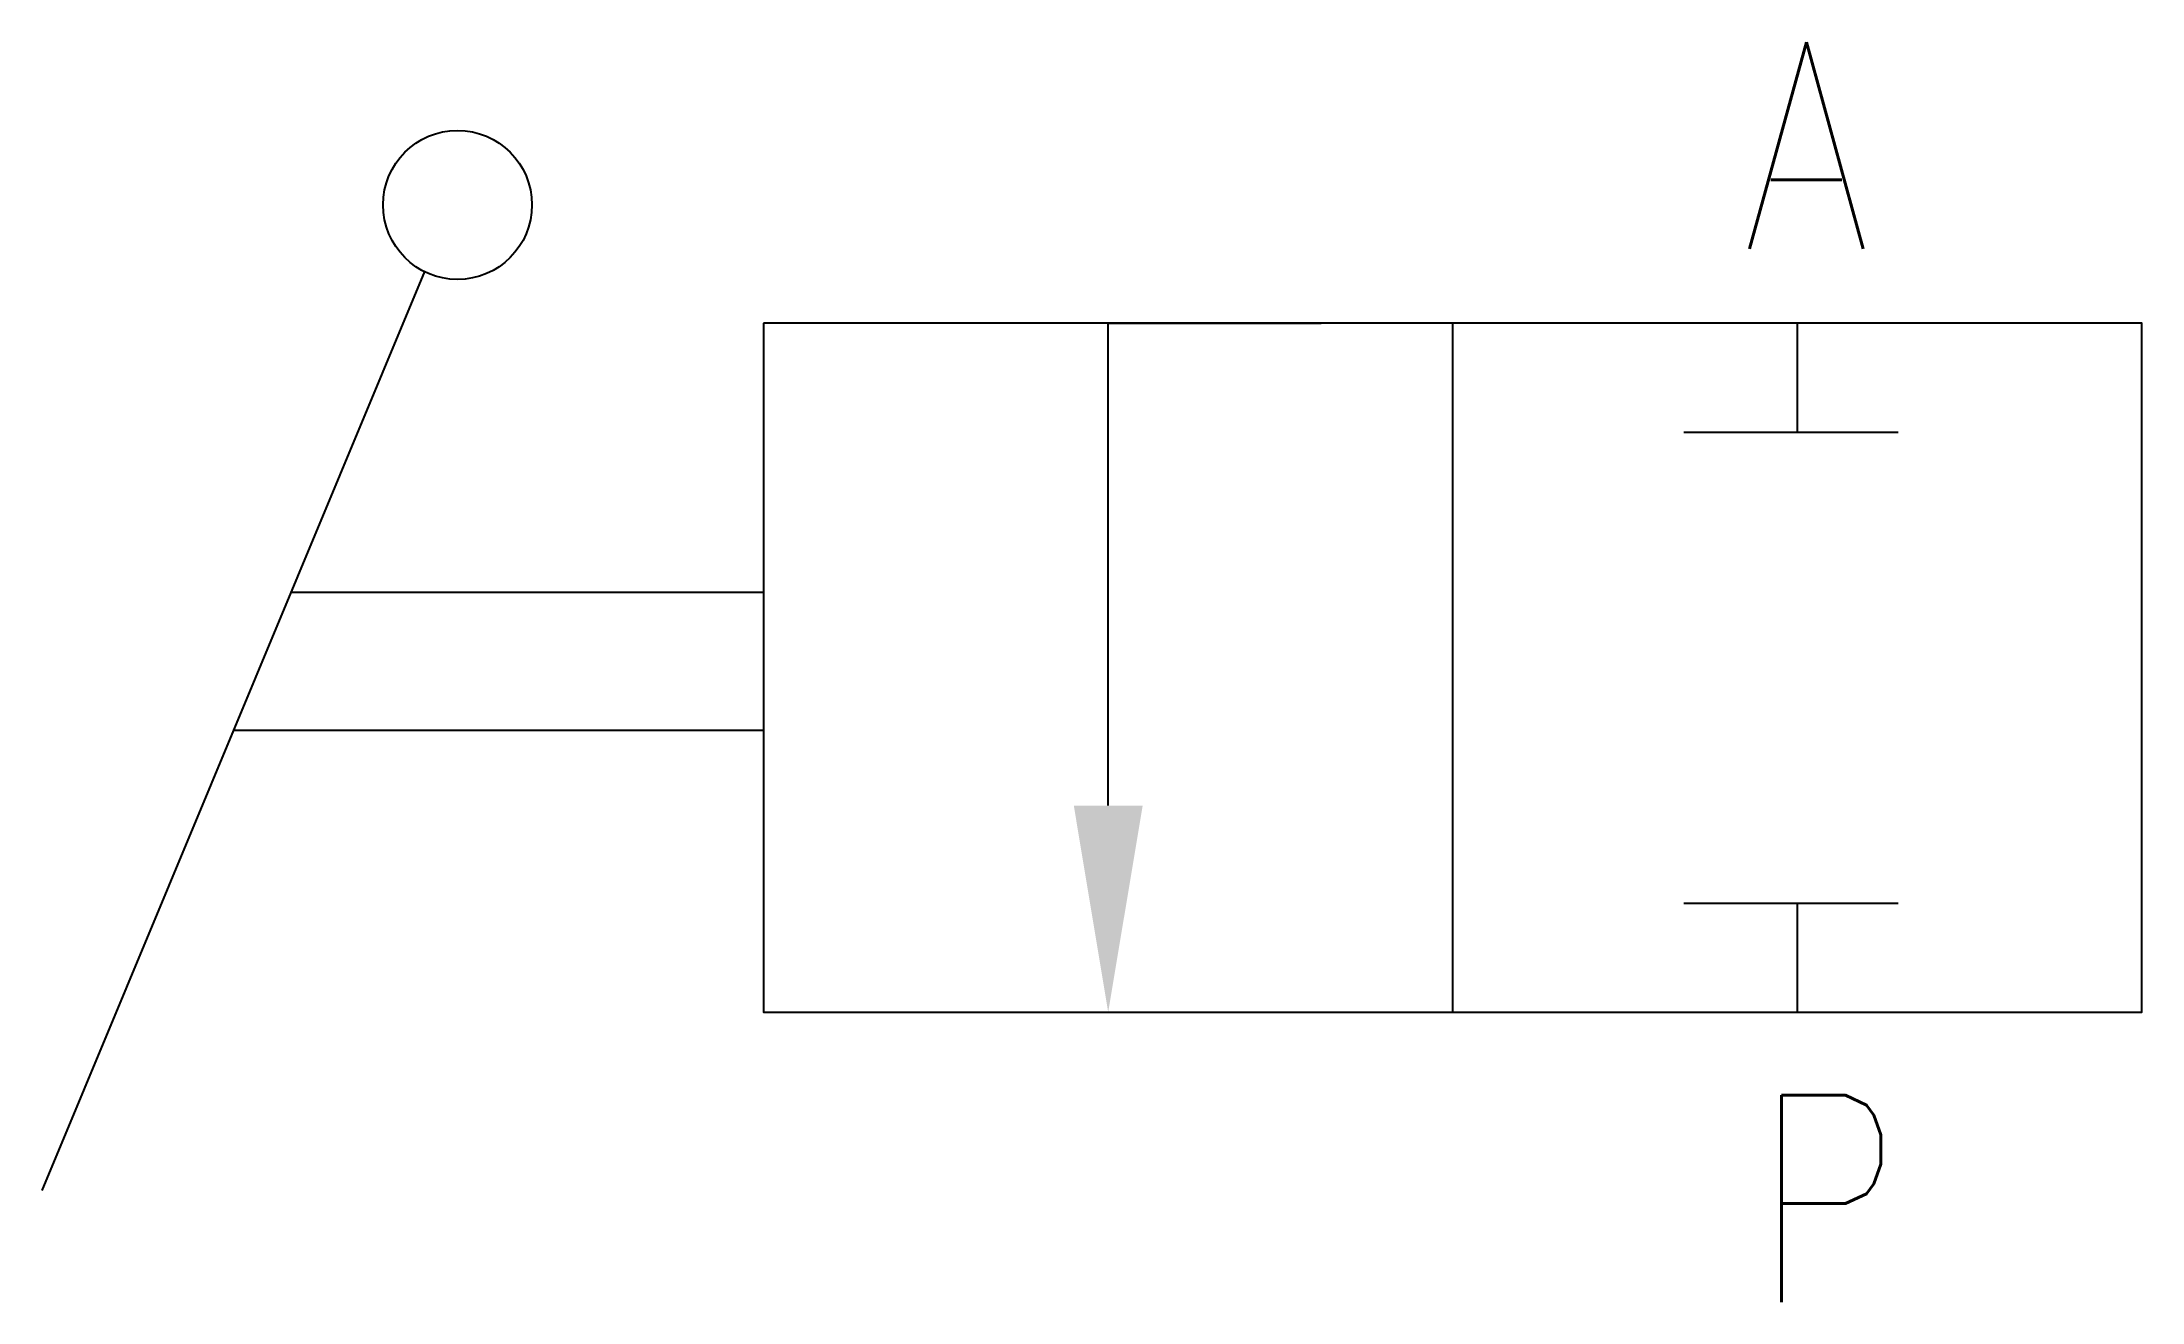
# Model space of a CAD drawing. Extents: x -24.7 to 4.9, y -13.8 to 4.
import ezdxf

# ---------------------------------------------------------------- set-up
doc = ezdxf.new("R2010")
doc.units = 0
doc.layers.add('2', color=1, linetype='CONTINUOUS')
doc.styles.get("Standard").update_dxf_attribs({"font": 'SIMPLEX', "width": 0.8})

msp = doc.modelspace()

# ---------------------------------------------------------------- linework, layer by layer
at = {"layer": '2', "color": 0}
for p, q in [((-19.354, 0.726), (-24.744, -12.228)), ((-9.715, -6.8), (-9.715, 0)), ((-9.715, 0), (-6.8, 0)), ((-6.8, 0), (-6.713, 0)), ((-4.857, -9.715), (-4.857, 0)), ((0, -1.539), (0, 0)), ((-1.601, -1.539), (1.422, -1.539)), ((-14.572, -3.798), (-21.237, -3.798)), ((-14.572, -5.741), (-22.045, -5.741)), ((-1.601, -8.176), (1.422, -8.176)), ((0, -9.715), (0, -8.176))]:
    msp.add_line(p, q, dxfattribs=at)
msp.add_lwpolyline([(-14.572, 0), (-14.572, -9.715), (4.857, -9.715), (4.857, 0)], close=True, dxfattribs=at)
msp.add_circle((-18.887, 1.666), 1.05, dxfattribs=at)
msp.add_solid([(-9.229, -6.8), (-10.2, -6.8), (-9.715, -9.715)], dxfattribs=at)

# ---------------------------------------------------------------- texts
at = {"layer": '2', "color": 0, "width": 0.8}
for s, p in [('A', (-0.773, 1.048)), ('P', (-0.623, -13.799))]:
    msp.add_text(s, height=2.914, dxfattribs=at).set_placement(p)

doc.saveas('drawing.dxf')
